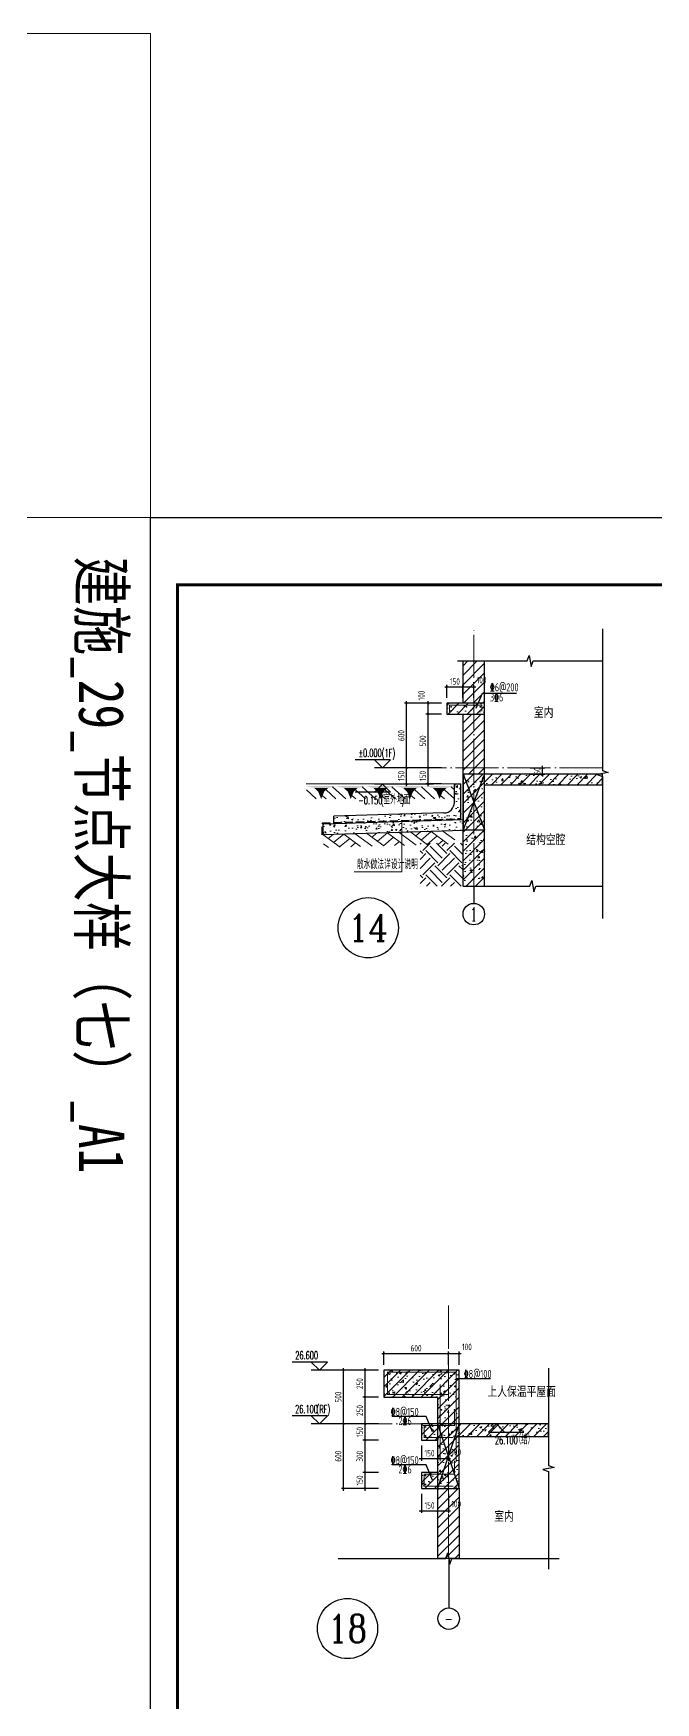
# Model space of a CAD drawing. Extents: x -668857 to 185752, y -270966 to 286822.
# Drawn here: x 148761 to 154548, y 133279 to 148793 of the extents above; entities that cross this region are included whole.
import ezdxf
from ezdxf.enums import TextEntityAlignment as Align

# ---------------------------------------------------------------- set-up
doc = ezdxf.new("R2010")
doc.units = 0
doc.header["$LTSCALE"] = 1000
doc.linetypes.add('DASH', pattern=[0.35, 0.25, -0.1])
doc.linetypes.add('DOTE', pattern=[2.42, 2, -0.2, 0.02, -0.2])
doc.layers.get('0').update_dxf_attribs({"linetype": 'CONTINUOUS'})
doc.layers.get('DEFPOINTS').update_dxf_attribs({"linetype": 'CONTINUOUS'})
for name, color, linetype in [('A-AXIS_TEXT', 7, 'CONTINUOUS'), ('AXIS', 3, 'CONTINUOUS'), ('COLUMN', 4, 'CONTINUOUS'), ('DIM', 2, 'CONTINUOUS'), ('DIM_ELEV', 3, 'CONTINUOUS'), ('DIM_SYMB', 3, 'CONTINUOUS'), ('PUB_TEXT', 2, 'CONTINUOUS'), ('REIN', 6, 'CONTINUOUS'), ('S-大样-砼线', 7, 'CONTINUOUS'), ('S-引出线', 40, 'CONTINUOUS'), ('TEXT', 2, 'CONTINUOUS'), ('WALL', 5, 'CONTINUOUS'), ('导图字', 7, 'CONTINUOUS')]:
    doc.layers.add(name, color=color, linetype=linetype)
for name, color, linetype, lineweight in [('AXIS_TEXT', 7, 'CONTINUOUS', 20), ('DOTE', 19, 'DOTE', 9), ('PUB_HATCH', 8, 'CONTINUOUS', 9), ('图框', 9, 'CONTINUOUS', 18), ('填充', 251, 'CONTINUOUS', 5), ('平面-排水沟', 86, 'CONTINUOUS', 15), ('立面-中轮廓线', 30, 'CONTINUOUS', 35), ('粉刷', 251, 'CONTINUOUS', 9)]:
    doc.layers.add(name, color=color, linetype=linetype, lineweight=lineweight)
doc.layers.add('yichutu', color=7, linetype='CONTINUOUS', true_color=0xffffff)
doc.styles.add('_TCH_AXIS', font='COMPLEX', dxfattribs={"bigfont": 'GBCBIG'})
doc.styles.add('_TCH_DIM', font='SIMPLEX.shx', dxfattribs={"width": 0.7, "bigfont": 'GBCBIG.shx'})
doc.styles.add('COMPLEX', font='COMPLEX')
doc.styles.add('DIM_FONT_T3', font='SIMPLEX', dxfattribs={"width": 0.705882, "bigfont": 'GBCBIG'})
doc.styles.add('TSSD_DIMENSION', font='Tssdeng.shx', dxfattribs={"width": 0.7, "bigfont": 'tssdchn.shx'})
doc.styles.add('TSSD_REIN', font='tssdeng.shx', dxfattribs={"width": 0.7, "height": 300, "bigfont": 'tssdchn.shx'})
doc.styles.add('w', font='tssdeng.shx', dxfattribs={"width": 0.8, "bigfont": 'tssdchn.shx'})
doc.styles.add('黑体', font='simhei.ttf')
doc.dimstyles.new('TSSD_20_20', dxfattribs={"dimtxt": 60, "dimasz": 20, "dimexe": 20, "dimexo": 50, "dimgap": 20, "dimtad": 1, "dimdec": 0, "dimzin": 0, "dimdsep": 46, "dimtxsty": 'TSSD_DIMENSION', "dimblk": 'ARCHTICK', "dimblk1": 'ARCHTICK', "dimblk2": 'ARCHTICK', "dimcen": 0, "dimdle": 20, "dimclrt": 7, "dimadec": 0, "dimazin": 0, "dimtfac": 1, "dimtdec": 0, "dimtix": 1, "dimtmove": 2, "dimatfit": 3, "dimfxl": 1, "dimtolj": 1, "dimtzin": 0, "dimarcsym": 0})
pattern_1 = [(50, (28072.99, 249033.25), (143.452037, -12.550427), [15, -165]), (355, (28072.99, 249033.25), (-27.750267, 150.438427), [12, -132]), (100.4514, (28084.94, 249032.2), (115.701876, 137.88791), [12.74804, -140.22842]), (46.1842, (28072.99, 249073.25), (213.44821, -33.1038), [22.5, -247.5]), (96.6356, (28090.77, 249070.5), (186.93254, 194.82357), [19.12206, -210.3426]), (351.1842, (28072.99, 249073.25), (186.93239, 194.82372), [18, -198]), (21, (28092.99, 249063.25), (119.38141, -80.52378), [15, -165]), (326, (28092.99, 249063.25), (48.663066, 145.03001), [12, -132]), (71.4514, (28102.93, 249056.54), (168.044526, 64.5061), [12.74804, -140.22842]), (37.5, (28072.986, 249033.25), (2.431971, 66.578771), [0, -130.4, 0, -134, 0, -132.5]), (7.5, (28072.986, 249033.25), (52.613907, 78.882342), [0, -76.4, 0, -127.4, 0, -50.5]), (327.5, (28028.386, 249033.25), (106.764487, -4.510974), [0, -50, 0, -156, 0, -207]), (317.5, (28008.39, 249033.25), (116.637234, 20.020996), [0, -65, 0, -103.6, 0, -147])]
pattern_2 = [(45, (-525879.05, 291772.47), (-44.1941915, 44.1941915), [])]
pattern_3 = [(45, (-525879.05, 291727.59), (-44.194174, 44.194174), []), (50, (-525879.05, 291727.59), (179.315046, -15.688034), [18.75, -206.25]), (355, (-525879.05, 291727.6), (-34.687833, 188.048033), [15, -165]), (100.4514, (-525864.1, 291726.28), (144.627345, 172.359886), [15.935047, -175.28553]), (46.1842, (-525879.05, 291777.6), (266.81026, -41.379754), [28.125, -309.375]), (96.6356, (-525856.82, 291774.14), (233.66568, 243.52947), [23.90257, -262.92825]), (351.1842, (-525879.05, 291777.6), (233.66549, 243.52965), [22.5, -247.5]), (21, (-525854.05, 291765.09), (149.226763, -100.654723), [18.75, -206.25]), (326, (-525854.05, 291765.1), (60.828833, 181.28751), [15, -165]), (71.4514, (-525841.61, 291756.7), (210.055657, 80.632624), [15.935047, -175.28553]), (37.5, (-525879.05, 291727.59), (3.039964, 83.2234635), [0, -163, 0, -167.5, 0, -165.625]), (7.5, (-525879.05, 291727.59), (65.767384, 98.602928), [0, -95.5, 0, -159.25, 0, -63.125]), (327.5, (-525934.8, 291727.59), (133.455609, -5.638718), [0, -62.5, 0, -195, 0, -258.75]), (317.5, (-525959.8, 291727.59), (145.796542, 25.026246), [0, -81.25, 0, -129.5, 0, -183.75])]

# ---------------------------------------------------------------- blocks, each defined once
blk = doc.blocks.new('GFDDDDRG')
at = {"layer": '图框'}
blk.add_lwpolyline([(923310, -107437), (923310, -159999), (893610, -159999), (893610, -107437)], close=True, dxfattribs=at)
blk.add_lwpolyline([(923310, -107437), (923310, -159999), (893610, -159999), (893610, -107437)], close=True, dxfattribs=at)
at = {"layer": '图框', "const_width": 50}
blk.add_lwpolyline([(894110, -159499), (922810, -159499), (922810, -108687), (894110, -108687)], close=True, dxfattribs=at)
blk = doc.blocks.new('yct-1051-594-26275-14850-25-1002.0')
at = {"layer": 'yichutu', "color": 7, "true_color": 0xffffff}
blk.add_lwpolyline([(0, 0), (0, 14850), (26275, 14850), (26275, 0)], close=True, dxfattribs=at)
blk = doc.blocks.new('$LINEPAT$素土夯实')
at = {"color": 0}
for p, q in [((0, -210), (210, 0)), ((120, -300), (420, 0)), ((420, 0), (608, -188)), ((495, -300), (795, 0)), ((615, 0), (705, -90)), ((210, -210), (300, -300)), ((315, -105), (502, -293)), ((705, -300), (795, -210))]:
    blk.add_line(p, q, dxfattribs=at)
blk = doc.blocks.new('$LinePat$自然土壤')
at = {"color": 0}
for p, q in [((0, -90), (71, -19)), ((0, -300), (211, -89)), ((210, -300), (286, -224)), ((420, -300), (630, -90))]:
    blk.add_line(p, q, dxfattribs=at)
for points in [[(0, 0), (630, 0), (168, -45), (462, -45)], [(168, -45), (462, -45), (252, -132), (378, -132)], [(252, -132), (378, -132), (315, -300)]]:
    blk.add_solid(points, dxfattribs=at)
blk = doc.blocks.new('sanshui')
at = {"layer": '粉刷'}
h = blk.add_hatch(dxfattribs=at)
h.set_pattern_fill('混凝土', color=256, scale=20)
h.set_pattern_definition(pattern_1)
edge = h.paths.add_edge_path()
edge.add_line((346318, 427330), (346258, 427330))
edge.add_line((346258, 427330), (346258, 427160))
edge.add_arc((346158, 427160), 100, 271.7184, 360, ccw=False)
edge.add_line((346161, 427060), (345138, 427030))
edge.add_line((345138, 427030), (345138, 426970))
edge.add_line((345138, 426970), (346318, 427005))
edge.add_line((346318, 427005), (346318, 427330))
h = blk.add_hatch(dxfattribs=at)
h.set_pattern_fill('混凝土', color=256, scale=20)
h.set_pattern_definition(pattern_1)
h.paths.add_polyline_path([(346338, 426896), (346338, 426996), (345038, 426957), (345038, 426857)])
at = {"layer": 'COLUMN'}
for p, q in [((346258, 427330), (346318, 427330)), ((346258, 427160), (346258, 427330)), ((346318, 426995), (346318, 427330)), ((346338, 426996), (345038, 426957)), ((345038, 426857), (345038, 426957)), ((346161, 427060), (345138, 427030)), ((345138, 426960), (345138, 427030)), ((346338, 426896), (345038, 426857))]:
    blk.add_line(p, q, dxfattribs=at)
blk.add_arc((346158, 427160), 100, 271.7184, 0, dxfattribs=at)
at = {"layer": '立面-中轮廓线', "linetype": 'DASH', "ltscale": 0.3}
blk.add_lwpolyline([(345028, 426857), (345028, 426966), (346318, 427005)], dxfattribs=at)
at = {"layer": '粉刷'}
blk.add_line((344881, 427330), (346258, 427330), dxfattribs=at)
at = {"layer": '粉刷', "yscale": 0.4, "zscale": 0.4}
for name, p, xscale, rotation in [('$LinePat$自然土壤', (345157, 427310), -0.4369306507241237, 359.9999999999903), ('$LinePat$自然土壤', (345432, 427310), -0.4369306507241237, 359.9999999999903), ('$LinePat$自然土壤', (345707, 427310), -0.4369306507241237, 359.9999999999903), ('$LinePat$自然土壤', (345983, 427310), -0.4369306507241237, 359.9999999999903), ('$LinePat$自然土壤', (346258, 427310), -0.4369306507241237, 359.9999999999903), ('$LINEPAT$素土夯实', (345444, 426869), -0.5117605352322558, 1.718358001643932), ('$LINEPAT$素土夯实', (345851, 426881), -0.5117605352322558, 1.718358001643932), ('$LINEPAT$素土夯实', (346258, 426893), -0.5117605352322558, 1.718358001643932)]:
    blk.add_blockref(name, p, dxfattribs=dict(at, xscale=xscale, rotation=rotation))
blk = doc.blocks.new('_ArchTick')
at = {"color": 0, "linetype": 'ByBlock', "const_width": 0.15}
blk.add_lwpolyline([(-0.5, -0.5), (0.5, 0.5)], dxfattribs=at)
blk = doc.blocks.new('*D2223')
at = {"layer": 'DEFPOINTS', "color": 0, "transparency": 16777216}
for p in [(153331, 141967), (153497, 141967), (153331, 141907)]:
    blk.add_point(p, dxfattribs=at)
at = {"layer": 'DIM', "color": 0, "lineweight": -2, "transparency": 16777216}
for p, q in [((153381, 141967), (153517, 141967)), ((153497, 141967), (153497, 141987)), ((153497, 141907), (153497, 141967)), ((153381, 141907), (153517, 141907)), ((153497, 141907), (153497, 141887))]:
    blk.add_line(p, q, dxfattribs=at)
at = {"layer": 'DIM', "color": 0, "lineweight": -2, "transparency": 16777216, "xscale": 20, "yscale": 20, "zscale": 20}
for p, rotation in [((153497, 141967), 270), ((153497, 141907), 90)]:
    blk.add_blockref('_ArchTick', p, dxfattribs=dict(at, rotation=rotation))
at = {"layer": 'DIM', "color": 7, "transparency": 16777216, "insert": (153447, 141937), "char_height": 60, "attachment_point": 5, "rotation": 90, "style": 'TSSD_DIMENSION'}
blk.add_mtext('\\A1;60', dxfattribs=at)
blk = doc.blocks.new('*D2224')
at = {"layer": 'DEFPOINTS', "color": 0, "transparency": 16777216}
for p in [(151646, 135869), (151946, 135869), (151946, 135269)]:
    blk.add_point(p, dxfattribs=at)
at = {"layer": 'DIM', "color": 0, "lineweight": -2, "transparency": 16777216}
for p, q in [((151896, 135869), (151626, 135869)), ((151646, 135249), (151646, 135889)), ((151896, 135269), (151626, 135269))]:
    blk.add_line(p, q, dxfattribs=at)
at = {"layer": 'DIM', "color": 0, "lineweight": -2, "transparency": 16777216, "xscale": 20, "yscale": 20, "zscale": 20}
for p, rotation in [((151646, 135869), 90), ((151646, 135269), 270)]:
    blk.add_blockref('_ArchTick', p, dxfattribs=dict(at, rotation=rotation))
at = {"layer": 'DIM', "color": 7, "transparency": 16777216, "insert": (151596, 135569), "char_height": 60, "attachment_point": 5, "rotation": 90, "style": 'TSSD_DIMENSION'}
blk.add_mtext('\\A1;600', dxfattribs=at)
blk = doc.blocks.new('*D2225')
at = {"layer": 'DEFPOINTS', "color": 0, "transparency": 16777216}
for p in [(151646, 136369), (151946, 136369), (151946, 135869)]:
    blk.add_point(p, dxfattribs=at)
at = {"layer": 'DIM', "color": 0, "lineweight": -2, "transparency": 16777216}
for p, q in [((151896, 136369), (151626, 136369)), ((151646, 135849), (151646, 136389)), ((151896, 135869), (151626, 135869))]:
    blk.add_line(p, q, dxfattribs=at)
at = {"layer": 'DIM', "color": 0, "lineweight": -2, "transparency": 16777216, "xscale": 20, "yscale": 20, "zscale": 20}
for p, rotation in [((151646, 136369), 90), ((151646, 135869), 270)]:
    blk.add_blockref('_ArchTick', p, dxfattribs=dict(at, rotation=rotation))
at = {"layer": 'DIM', "color": 7, "transparency": 16777216, "insert": (151596, 136119), "char_height": 60, "attachment_point": 5, "rotation": 90, "style": 'TSSD_DIMENSION'}
blk.add_mtext('\\A1;500', dxfattribs=at)
blk = doc.blocks.new('*D2226')
at = {"layer": 'DEFPOINTS', "color": 0, "transparency": 16777216}
for p in [(152370, 135719), (152520, 135719), (152520, 135547)]:
    blk.add_point(p, dxfattribs=at)
at = {"layer": 'DIM', "color": 0, "lineweight": -2, "transparency": 16777216}
for p, q in [((152370, 135669), (152370, 135527)), ((152520, 135669), (152520, 135527)), ((152350, 135547), (152540, 135547))]:
    blk.add_line(p, q, dxfattribs=at)
at = {"layer": 'DIM', "color": 0, "lineweight": -2, "transparency": 16777216, "xscale": 20, "yscale": 20, "zscale": 20, "rotation": 180}
blk.add_blockref('_ArchTick', (152370, 135547), dxfattribs=at)
at = {"layer": 'DIM', "color": 0, "lineweight": -2, "transparency": 16777216, "xscale": 20, "yscale": 20, "zscale": 20}
blk.add_blockref('_ArchTick', (152520, 135547), dxfattribs=at)
at = {"layer": 'DIM', "color": 7, "transparency": 16777216, "insert": (152445, 135597), "char_height": 60, "attachment_point": 5, "style": 'TSSD_DIMENSION'}
blk.add_mtext('\\A1;150', dxfattribs=at)
blk = doc.blocks.new('*D2227')
at = {"layer": 'DEFPOINTS', "color": 0, "transparency": 16777216}
for p in [(152520, 135719), (152620, 135719), (152620, 135547)]:
    blk.add_point(p, dxfattribs=at)
at = {"layer": 'DIM', "color": 0, "lineweight": -2, "transparency": 16777216}
for p, q in [((152520, 135669), (152520, 135527)), ((152620, 135669), (152620, 135527)), ((152500, 135547), (152640, 135547))]:
    blk.add_line(p, q, dxfattribs=at)
at = {"layer": 'DIM', "color": 0, "lineweight": -2, "transparency": 16777216, "xscale": 20, "yscale": 20, "zscale": 20, "rotation": 180}
blk.add_blockref('_ArchTick', (152520, 135547), dxfattribs=at)
at = {"layer": 'DIM', "color": 0, "lineweight": -2, "transparency": 16777216, "xscale": 20, "yscale": 20, "zscale": 20}
blk.add_blockref('_ArchTick', (152620, 135547), dxfattribs=at)
at = {"layer": 'DIM', "color": 7, "transparency": 16777216, "insert": (152693, 135609), "char_height": 60, "attachment_point": 5, "style": 'TSSD_DIMENSION'}
blk.add_mtext('\\A1;100', dxfattribs=at)
blk = doc.blocks.new('*D2228')
at = {"layer": 'DEFPOINTS', "color": 0, "transparency": 16777216}
for p in [(152620, 136523), (152020, 136369), (152620, 136369)]:
    blk.add_point(p, dxfattribs=at)
at = {"layer": 'DIM', "color": 0, "lineweight": -2, "transparency": 16777216}
for p, q in [((152000, 136523), (152640, 136523)), ((152020, 136419), (152020, 136543)), ((152620, 136419), (152620, 136543))]:
    blk.add_line(p, q, dxfattribs=at)
at = {"layer": 'DIM', "color": 0, "lineweight": -2, "transparency": 16777216, "xscale": 20, "yscale": 20, "zscale": 20, "rotation": 180}
blk.add_blockref('_ArchTick', (152020, 136523), dxfattribs=at)
at = {"layer": 'DIM', "color": 0, "lineweight": -2, "transparency": 16777216, "xscale": 20, "yscale": 20, "zscale": 20}
blk.add_blockref('_ArchTick', (152620, 136523), dxfattribs=at)
at = {"layer": 'DIM', "color": 7, "transparency": 16777216, "insert": (152320, 136573), "char_height": 60, "attachment_point": 5, "style": 'TSSD_DIMENSION'}
blk.add_mtext('\\A1;600', dxfattribs=at)
blk = doc.blocks.new('*D2229')
at = {"layer": 'DEFPOINTS', "color": 0, "transparency": 16777216}
for p in [(152720, 136523), (152620, 136369), (152720, 136369)]:
    blk.add_point(p, dxfattribs=at)
at = {"layer": 'DIM', "color": 0, "lineweight": -2, "transparency": 16777216}
for p, q in [((152600, 136523), (152740, 136523)), ((152620, 136419), (152620, 136543)), ((152720, 136419), (152720, 136543))]:
    blk.add_line(p, q, dxfattribs=at)
at = {"layer": 'DIM', "color": 0, "lineweight": -2, "transparency": 16777216, "xscale": 20, "yscale": 20, "zscale": 20, "rotation": 180}
blk.add_blockref('_ArchTick', (152620, 136523), dxfattribs=at)
at = {"layer": 'DIM', "color": 0, "lineweight": -2, "transparency": 16777216, "xscale": 20, "yscale": 20, "zscale": 20}
blk.add_blockref('_ArchTick', (152720, 136523), dxfattribs=at)
at = {"layer": 'DIM', "color": 7, "transparency": 16777216, "insert": (152793, 136585), "char_height": 60, "attachment_point": 5, "style": 'TSSD_DIMENSION'}
blk.add_mtext('\\A1;100', dxfattribs=at)
blk = doc.blocks.new('*D2230')
at = {"layer": 'DEFPOINTS', "color": 0, "transparency": 16777216}
for p in [(152370, 135269), (152520, 135269), (152520, 135062)]:
    blk.add_point(p, dxfattribs=at)
at = {"layer": 'DIM', "color": 0, "lineweight": -2, "transparency": 16777216}
for p, q in [((152370, 135219), (152370, 135042)), ((152520, 135219), (152520, 135042)), ((152350, 135062), (152540, 135062))]:
    blk.add_line(p, q, dxfattribs=at)
at = {"layer": 'DIM', "color": 0, "lineweight": -2, "transparency": 16777216, "xscale": 20, "yscale": 20, "zscale": 20, "rotation": 180}
blk.add_blockref('_ArchTick', (152370, 135062), dxfattribs=at)
at = {"layer": 'DIM', "color": 0, "lineweight": -2, "transparency": 16777216, "xscale": 20, "yscale": 20, "zscale": 20}
blk.add_blockref('_ArchTick', (152520, 135062), dxfattribs=at)
at = {"layer": 'DIM', "color": 7, "transparency": 16777216, "insert": (152445, 135112), "char_height": 60, "attachment_point": 5, "style": 'TSSD_DIMENSION'}
blk.add_mtext('\\A1;150', dxfattribs=at)
blk = doc.blocks.new('*D2231')
at = {"layer": 'DEFPOINTS', "color": 0, "transparency": 16777216}
for p in [(152520, 135269), (152620, 135269), (152620, 135062)]:
    blk.add_point(p, dxfattribs=at)
at = {"layer": 'DIM', "color": 0, "lineweight": -2, "transparency": 16777216}
for p, q in [((152520, 135219), (152520, 135042)), ((152620, 135219), (152620, 135042)), ((152500, 135062), (152640, 135062))]:
    blk.add_line(p, q, dxfattribs=at)
at = {"layer": 'DIM', "color": 0, "lineweight": -2, "transparency": 16777216, "xscale": 20, "yscale": 20, "zscale": 20, "rotation": 180}
blk.add_blockref('_ArchTick', (152520, 135062), dxfattribs=at)
at = {"layer": 'DIM', "color": 0, "lineweight": -2, "transparency": 16777216, "xscale": 20, "yscale": 20, "zscale": 20}
blk.add_blockref('_ArchTick', (152620, 135062), dxfattribs=at)
at = {"layer": 'DIM', "color": 7, "transparency": 16777216, "insert": (152693, 135125), "char_height": 60, "attachment_point": 5, "style": 'TSSD_DIMENSION'}
blk.add_mtext('\\A1;100', dxfattribs=at)
blk = doc.blocks.new('*D2232')
at = {"layer": 'DEFPOINTS', "color": 0, "transparency": 16777216}
for p in [(151846, 136369), (152020, 136369), (152020, 136119)]:
    blk.add_point(p, dxfattribs=at)
at = {"layer": 'DIM', "color": 0, "lineweight": -2, "transparency": 16777216}
for p, q in [((151970, 136369), (151826, 136369)), ((151846, 136099), (151846, 136389)), ((151970, 136119), (151826, 136119))]:
    blk.add_line(p, q, dxfattribs=at)
at = {"layer": 'DIM', "color": 0, "lineweight": -2, "transparency": 16777216, "xscale": 20, "yscale": 20, "zscale": 20}
for p, rotation in [((151846, 136369), 90), ((151846, 136119), 270)]:
    blk.add_blockref('_ArchTick', p, dxfattribs=dict(at, rotation=rotation))
at = {"layer": 'DIM', "color": 7, "transparency": 16777216, "insert": (151796, 136244), "char_height": 60, "attachment_point": 5, "rotation": 90, "style": 'TSSD_DIMENSION'}
blk.add_mtext('\\A1;250', dxfattribs=at)
blk = doc.blocks.new('*D2233')
at = {"layer": 'DEFPOINTS', "color": 0, "transparency": 16777216}
for p in [(151846, 136119), (152020, 136119), (152020, 135869)]:
    blk.add_point(p, dxfattribs=at)
at = {"layer": 'DIM', "color": 0, "lineweight": -2, "transparency": 16777216}
for p, q in [((151970, 136119), (151826, 136119)), ((151846, 135849), (151846, 136139)), ((151970, 135869), (151826, 135869))]:
    blk.add_line(p, q, dxfattribs=at)
at = {"layer": 'DIM', "color": 0, "lineweight": -2, "transparency": 16777216, "xscale": 20, "yscale": 20, "zscale": 20}
for p, rotation in [((151846, 136119), 90), ((151846, 135869), 270)]:
    blk.add_blockref('_ArchTick', p, dxfattribs=dict(at, rotation=rotation))
at = {"layer": 'DIM', "color": 7, "transparency": 16777216, "insert": (151796, 135994), "char_height": 60, "attachment_point": 5, "rotation": 90, "style": 'TSSD_DIMENSION'}
blk.add_mtext('\\A1;250', dxfattribs=at)
blk = doc.blocks.new('*D2234')
at = {"layer": 'DEFPOINTS', "color": 0, "transparency": 16777216}
for p in [(151846, 135869), (152020, 135869), (152020, 135719)]:
    blk.add_point(p, dxfattribs=at)
at = {"layer": 'DIM', "color": 0, "lineweight": -2, "transparency": 16777216}
for p, q in [((151970, 135869), (151826, 135869)), ((151846, 135699), (151846, 135889)), ((151970, 135719), (151826, 135719))]:
    blk.add_line(p, q, dxfattribs=at)
at = {"layer": 'DIM', "color": 0, "lineweight": -2, "transparency": 16777216, "xscale": 20, "yscale": 20, "zscale": 20}
for p, rotation in [((151846, 135869), 90), ((151846, 135719), 270)]:
    blk.add_blockref('_ArchTick', p, dxfattribs=dict(at, rotation=rotation))
at = {"layer": 'DIM', "color": 7, "transparency": 16777216, "insert": (151796, 135794), "char_height": 60, "attachment_point": 5, "rotation": 90, "style": 'TSSD_DIMENSION'}
blk.add_mtext('\\A1;150', dxfattribs=at)
blk = doc.blocks.new('*D2235')
at = {"layer": 'DEFPOINTS', "color": 0, "transparency": 16777216}
for p in [(151846, 135719), (152020, 135719), (152020, 135419)]:
    blk.add_point(p, dxfattribs=at)
at = {"layer": 'DIM', "color": 0, "lineweight": -2, "transparency": 16777216}
for p, q in [((151970, 135719), (151826, 135719)), ((151846, 135399), (151846, 135739)), ((151970, 135419), (151826, 135419))]:
    blk.add_line(p, q, dxfattribs=at)
at = {"layer": 'DIM', "color": 0, "lineweight": -2, "transparency": 16777216, "xscale": 20, "yscale": 20, "zscale": 20}
for p, rotation in [((151846, 135719), 90), ((151846, 135419), 270)]:
    blk.add_blockref('_ArchTick', p, dxfattribs=dict(at, rotation=rotation))
at = {"layer": 'DIM', "color": 7, "transparency": 16777216, "insert": (151796, 135569), "char_height": 60, "attachment_point": 5, "rotation": 90, "style": 'TSSD_DIMENSION'}
blk.add_mtext('\\A1;300', dxfattribs=at)
blk = doc.blocks.new('*D2236')
at = {"layer": 'DEFPOINTS', "color": 0, "transparency": 16777216}
for p in [(151846, 135419), (152020, 135419), (152020, 135269)]:
    blk.add_point(p, dxfattribs=at)
at = {"layer": 'DIM', "color": 0, "lineweight": -2, "transparency": 16777216}
for p, q in [((151846, 135249), (151846, 135439)), ((151970, 135419), (151826, 135419)), ((151970, 135269), (151826, 135269))]:
    blk.add_line(p, q, dxfattribs=at)
at = {"layer": 'DIM', "color": 0, "lineweight": -2, "transparency": 16777216, "xscale": 20, "yscale": 20, "zscale": 20}
for p, rotation in [((151846, 135419), 90), ((151846, 135269), 270)]:
    blk.add_blockref('_ArchTick', p, dxfattribs=dict(at, rotation=rotation))
at = {"layer": 'DIM', "color": 7, "transparency": 16777216, "insert": (151796, 135344), "char_height": 60, "attachment_point": 5, "rotation": 90, "style": 'TSSD_DIMENSION'}
blk.add_mtext('\\A1;150', dxfattribs=at)
blk = doc.blocks.new('*D2335')
at = {"layer": 'DEFPOINTS', "color": 0, "transparency": 16777216}
for p in [(152606, 142567), (152756, 142719), (152756, 142567)]:
    blk.add_point(p, dxfattribs=at)
at = {"layer": 'DIM', "color": 0, "lineweight": -2, "transparency": 16777216}
for p, q in [((152606, 142617), (152606, 142739)), ((152756, 142617), (152756, 142739)), ((152586, 142719), (152776, 142719))]:
    blk.add_line(p, q, dxfattribs=at)
at = {"layer": 'DIM', "color": 0, "lineweight": -2, "transparency": 16777216, "xscale": 20, "yscale": 20, "zscale": 20, "rotation": 180}
blk.add_blockref('_ArchTick', (152606, 142719), dxfattribs=at)
at = {"layer": 'DIM', "color": 0, "lineweight": -2, "transparency": 16777216, "xscale": 20, "yscale": 20, "zscale": 20}
blk.add_blockref('_ArchTick', (152756, 142719), dxfattribs=at)
at = {"layer": 'DIM', "color": 7, "transparency": 16777216, "insert": (152681, 142769), "char_height": 60, "attachment_point": 5, "style": 'TSSD_DIMENSION'}
blk.add_mtext('\\A1;150', dxfattribs=at)
blk = doc.blocks.new('*D2336')
at = {"layer": 'DEFPOINTS', "color": 0, "transparency": 16777216}
for p in [(152756, 142567), (152856, 142719), (152856, 142567)]:
    blk.add_point(p, dxfattribs=at)
at = {"layer": 'DIM', "color": 0, "lineweight": -2, "transparency": 16777216}
for p, q in [((152756, 142617), (152756, 142739)), ((152856, 142617), (152856, 142739)), ((152736, 142719), (152876, 142719))]:
    blk.add_line(p, q, dxfattribs=at)
at = {"layer": 'DIM', "color": 0, "lineweight": -2, "transparency": 16777216, "xscale": 20, "yscale": 20, "zscale": 20, "rotation": 180}
blk.add_blockref('_ArchTick', (152756, 142719), dxfattribs=at)
at = {"layer": 'DIM', "color": 0, "lineweight": -2, "transparency": 16777216, "xscale": 20, "yscale": 20, "zscale": 20}
blk.add_blockref('_ArchTick', (152856, 142719), dxfattribs=at)
at = {"layer": 'DIM', "color": 7, "transparency": 16777216, "insert": (152929, 142782), "char_height": 60, "attachment_point": 5, "style": 'TSSD_DIMENSION'}
blk.add_mtext('\\A1;100', dxfattribs=at)
blk = doc.blocks.new('*D2337')
at = {"layer": 'DEFPOINTS', "color": 0, "transparency": 16777216}
for p in [(152432, 142567), (152606, 142567), (152606, 142467)]:
    blk.add_point(p, dxfattribs=at)
at = {"layer": 'DIM', "color": 0, "lineweight": -2, "transparency": 16777216}
for p, q in [((152556, 142567), (152412, 142567)), ((152432, 142447), (152432, 142587)), ((152556, 142467), (152412, 142467))]:
    blk.add_line(p, q, dxfattribs=at)
at = {"layer": 'DIM', "color": 0, "lineweight": -2, "transparency": 16777216, "xscale": 20, "yscale": 20, "zscale": 20}
for p, rotation in [((152432, 142567), 90), ((152432, 142467), 270)]:
    blk.add_blockref('_ArchTick', p, dxfattribs=dict(at, rotation=rotation))
at = {"layer": 'DIM', "color": 7, "transparency": 16777216, "insert": (152370, 142639), "char_height": 60, "attachment_point": 5, "rotation": 90, "style": 'TSSD_DIMENSION'}
blk.add_mtext('\\A1;100', dxfattribs=at)
blk = doc.blocks.new('*D2338')
at = {"layer": 'DEFPOINTS', "color": 0, "transparency": 16777216}
for p in [(152432, 142467), (152606, 142467), (152606, 141967)]:
    blk.add_point(p, dxfattribs=at)
at = {"layer": 'DIM', "color": 0, "lineweight": -2, "transparency": 16777216}
for p, q in [((152556, 142467), (152412, 142467)), ((152432, 141947), (152432, 142487)), ((152556, 141967), (152412, 141967))]:
    blk.add_line(p, q, dxfattribs=at)
at = {"layer": 'DIM', "color": 0, "lineweight": -2, "transparency": 16777216, "xscale": 20, "yscale": 20, "zscale": 20}
for p, rotation in [((152432, 142467), 90), ((152432, 141967), 270)]:
    blk.add_blockref('_ArchTick', p, dxfattribs=dict(at, rotation=rotation))
at = {"layer": 'DIM', "color": 7, "transparency": 16777216, "insert": (152382, 142217), "char_height": 60, "attachment_point": 5, "rotation": 90, "style": 'TSSD_DIMENSION'}
blk.add_mtext('\\A1;500', dxfattribs=at)
blk = doc.blocks.new('*D2339')
at = {"layer": 'DEFPOINTS', "color": 0, "transparency": 16777216}
for p in [(152432, 141967), (152606, 141967), (152606, 141817)]:
    blk.add_point(p, dxfattribs=at)
at = {"layer": 'DIM', "color": 0, "lineweight": -2, "transparency": 16777216}
for p, q in [((152556, 141967), (152412, 141967)), ((152432, 141797), (152432, 141987)), ((152556, 141817), (152412, 141817))]:
    blk.add_line(p, q, dxfattribs=at)
at = {"layer": 'DIM', "color": 0, "lineweight": -2, "transparency": 16777216, "xscale": 20, "yscale": 20, "zscale": 20}
for p, rotation in [((152432, 141967), 90), ((152432, 141817), 270)]:
    blk.add_blockref('_ArchTick', p, dxfattribs=dict(at, rotation=rotation))
at = {"layer": 'DIM', "color": 7, "transparency": 16777216, "insert": (152382, 141892), "char_height": 60, "attachment_point": 5, "rotation": 90, "style": 'TSSD_DIMENSION'}
blk.add_mtext('\\A1;150', dxfattribs=at)
blk = doc.blocks.new('*D2357')
at = {"layer": 'DEFPOINTS', "color": 0, "transparency": 16777216}
for p in [(152232, 141967), (152532, 141967), (152532, 141816)]:
    blk.add_point(p, dxfattribs=at)
at = {"layer": 'DIM', "color": 0, "lineweight": -2, "transparency": 16777216}
for p, q in [((152482, 141967), (152212, 141967)), ((152232, 141796), (152232, 141987)), ((152482, 141816), (152212, 141816))]:
    blk.add_line(p, q, dxfattribs=at)
at = {"layer": 'DIM', "color": 0, "lineweight": -2, "transparency": 16777216, "xscale": 20, "yscale": 20, "zscale": 20}
for p, rotation in [((152232, 141967), 90), ((152232, 141816), 270)]:
    blk.add_blockref('_ArchTick', p, dxfattribs=dict(at, rotation=rotation))
at = {"layer": 'DIM', "color": 7, "transparency": 16777216, "insert": (152182, 141892), "char_height": 60, "attachment_point": 5, "rotation": 90, "style": 'TSSD_DIMENSION'}
blk.add_mtext('\\A1;150', dxfattribs=at)
blk = doc.blocks.new('*D2358')
at = {"layer": 'DEFPOINTS', "color": 0, "transparency": 16777216}
for p in [(152232, 142567), (152532, 142567), (152532, 141967)]:
    blk.add_point(p, dxfattribs=at)
at = {"layer": 'DIM', "color": 0, "lineweight": -2, "transparency": 16777216}
for p, q in [((152482, 142567), (152212, 142567)), ((152232, 141947), (152232, 142587)), ((152482, 141967), (152212, 141967))]:
    blk.add_line(p, q, dxfattribs=at)
at = {"layer": 'DIM', "color": 0, "lineweight": -2, "transparency": 16777216, "xscale": 20, "yscale": 20, "zscale": 20}
for p, rotation in [((152232, 142567), 90), ((152232, 141967), 270)]:
    blk.add_blockref('_ArchTick', p, dxfattribs=dict(at, rotation=rotation))
at = {"layer": 'DIM', "color": 7, "transparency": 16777216, "insert": (152182, 142267), "char_height": 60, "attachment_point": 5, "rotation": 90, "style": 'TSSD_DIMENSION'}
blk.add_mtext('\\A1;600', dxfattribs=at)
blk = doc.blocks.new('_AXISO')
blk.add_circle((0, 0), 0.5)
at = {"layer": 'A-AXIS_TEXT', "style": 'COMPLEX', "width": 1.041667}
blk.add_attdef('A', text='', height=0.56, dxfattribs=at).set_placement((-0.25, -0.28), (0.25, -0.28), align=Align.FIT)
blk = doc.blocks.new('20210809.04121594')
at = {"layer": 'REIN', "const_width": 9}
blk.add_lwpolyline([(87155, 67699), (87155, 67763), (87458, 67763), (87458, 67705)], dxfattribs=at)
at = {"layer": 'REIN', "const_width": 8}
for points in [[(87168, 67748, 1), (87176, 67748, 1)], [(87310, 67748, 1), (87318, 67748, 1)], [(87439, 67748, 1), (87447, 67748, 1)]]:
    blk.add_lwpolyline(points, format="xyb", close=True, dxfattribs=at)
at = {"layer": 'S-大样-砼线'}
for p, q in [((87282, 67121), (87482, 66606)), ((87482, 67121), (87282, 66606))]:
    blk.add_line(p, q, dxfattribs=at)
blk.add_lwpolyline([(87482, 67121), (87282, 67121), (87282, 66606), (87482, 66606)], close=True, dxfattribs=at)
at = {"layer": 'S-引出线'}
blk.add_lwpolyline([(87404, 67734), (87462, 67875), (87780, 67875)], dxfattribs=at)
at = {"layer": 'TEXT', "style": 'w', "width": 0.7}
for s, p in [('%%1326@200', (87532, 67892)), ('3%%1326', (87532, 67798))]:
    blk.add_text(s, height=75, rotation=0, dxfattribs=at).set_placement(p)
blk = doc.blocks.new('20210809.04161054')
at = {"layer": 'REIN', "const_width": 9}
for points in [[(87718, 67455), (87155, 67455), (87155, 67663), (87796, 67663), (87796, 66828)], [(87645, 66834), (87645, 67549)], [(87780, 67289), (87780, 67166), (87496, 67166), (87496, 67054), (87768, 67054)], [(87780, 66839), (87780, 66716), (87496, 66716), (87496, 66604), (87768, 66604)]]:
    blk.add_lwpolyline(points, dxfattribs=at)
at = {"layer": 'REIN', "const_width": 8}
for points in [[(87169, 67644, 1), (87177, 67644, 1)], [(87327, 67649, 1), (87335, 67649, 1)], [(87504, 67649, 1), (87512, 67649, 1)], [(87654, 67646, 1), (87662, 67646, 1)], [(87775, 67646, 1), (87783, 67646, 1)], [(87775, 67478, 1), (87783, 67478, 1)], [(87169, 67466, 1), (87177, 67466, 1)], [(87327, 67471, 1), (87335, 67471, 1)], [(87501, 67471, 1), (87509, 67471, 1)], [(87652, 67466, 1), (87660, 67466, 1)], [(87654, 67313, 1), (87662, 67313, 1)], [(87775, 67313, 1), (87783, 67313, 1)], [(87506, 67153, 1), (87514, 67153, 1)], [(87506, 67070, 1), (87514, 67070, 1)], [(87506, 66703, 1), (87514, 66703, 1)], [(87506, 66620, 1), (87514, 66620, 1)]]:
    blk.add_lwpolyline(points, format="xyb", close=True, dxfattribs=at)
at = {"layer": 'S-大样-砼线'}
for p, q in [((87622, 67181), (87822, 66581)), ((87822, 67181), (87622, 66581))]:
    blk.add_line(p, q, dxfattribs=at)
blk.add_lwpolyline([(87822, 67181), (87622, 67181), (87622, 66581), (87822, 66581)], close=True, dxfattribs=at)
at = {"layer": 'S-引出线'}
for points in [[(88114, 67602), (87796, 67602)], [(87575, 67109), (87517, 67250), (87199, 67250)], [(87575, 66659), (87517, 66800), (87199, 66800)]]:
    blk.add_lwpolyline(points, dxfattribs=at)
at = {"layer": 'TEXT', "color": 1, "style": 'TSSD_REIN', "width": 0.7}
blk.add_text('%%1328@100', height=75, rotation=0, dxfattribs=at).set_placement((87866, 67609))
at = {"layer": 'TEXT', "style": 'TSSD_REIN', "width": 0.7}
for s, p in [('%%1328@150', (87186, 67256)), ('2%%1326', (87258, 67172)), ('%%1328@150', (87186, 66806)), ('2%%1326', (87258, 66722))]:
    blk.add_text(s, height=75, rotation=0, dxfattribs=at).set_placement(p)

msp = doc.modelspace()

# ---------------------------------------------------------------- hatches: boundary and pattern name
at = {"layer": 'PUB_HATCH'}
h = msp.add_hatch(dxfattribs=at)
h.set_pattern_fill('普通砖', color=256, scale=25, style=0)
h.set_pattern_definition(pattern_2)
h.paths.add_polyline_path([(152956.45, 142566.97), (152956.45, 142959.76), (152756.45, 142959.76), (152756.45, 142566.97)])
h = msp.add_hatch(dxfattribs=at)
h.set_pattern_fill('钢筋混凝土', color=256, scale=25, style=0)
h.set_pattern_definition(pattern_3)
h.paths.add_polyline_path([(152956.45, 142466.97), (152956.45, 142566.97), (152606.45, 142566.97), (152606.45, 142466.97)])
h = msp.add_hatch(dxfattribs=at)
h.set_pattern_fill('普通砖', color=256, scale=25, style=0)
h.set_pattern_definition(pattern_2)
h.paths.add_polyline_path([(152756.45, 141906.97), (152956.45, 141906.97), (152956.45, 142466.97), (152756.45, 142466.97)])
h = msp.add_hatch(dxfattribs=at)
h.set_pattern_fill('钢筋混凝土', color=256, scale=25, style=0)
h.set_pattern_definition(pattern_3)
h.paths.add_polyline_path([(152956.42, 140866.96), (152956.45, 141806.97), (152756.45, 141906.97), (152756.42, 140866.97)])
h = msp.add_hatch(dxfattribs=at)
h.set_pattern_fill('钢筋混凝土', color=256, scale=25, style=0)
h.set_pattern_definition(pattern_3)
h.paths.add_polyline_path([(154054.98, 141906.97), (152756.45, 141906.97), (152956.45, 141806.97), (154054.98, 141806.97)])
h = msp.add_hatch(dxfattribs=at)
h.set_pattern_fill('钢筋混凝土', color=256, scale=25, style=0)
h.set_pattern_definition(pattern_3)
h.paths.add_polyline_path([(152720.19, 135268.77), (152720.19, 136368.77), (152020.19, 136368.77), (152020.19, 136118.77), (152520.19, 136118.77), (152520.19, 135868.77), (152370.19, 135868.77), (152370.19, 135718.77), (152520.19, 135718.77), (152520.19, 135418.77), (152370.19, 135418.77), (152370.19, 135268.77)])
h = msp.add_hatch(dxfattribs=at)
h.set_pattern_fill('钢筋混凝土', color=256, scale=25, style=0)
h.set_pattern_definition(pattern_3)
h.paths.add_polyline_path([(152720.19, 135868.77), (152720.19, 135748.77), (153550.41, 135748.77), (153550.41, 135868.77)])
h = msp.add_hatch(dxfattribs=at)
h.set_pattern_fill('普通砖', color=256, scale=25, style=0)
h.set_pattern_definition(pattern_2)
h.paths.add_polyline_path([(152720.19, 135268.77), (152620.15, 135268.77), (152520.23, 135268.77), (152520.24, 134619.15), (152720.24, 134619.15), (152720.23, 135268.77)])
at = {"layer": '填充'}
h = msp.add_hatch(dxfattribs=at)
h.set_pattern_fill('EARTH', color=250, scale=50, angle=45, style=0)
h.set_pattern_definition([(45, (-962741.82, -314326.4), (0, 224.506403), [158.75, -158.75]), (45, (-962783.92, -314284.31), (0, 224.506403), [158.75, -158.75]), (45, (-962826.01, -314242.21), (0, 224.506403), [158.75, -158.75]), (135, (-962826.01, -314214.15), (-224.506403, 0), [158.75, -158.75]), (135, (-962783.92, -314172.06), (-224.506403, 0), [158.75, -158.75]), (135, (-962741.82, -314129.96), (-224.506403, 0), [158.75, -158.75])])
h.paths.add_polyline_path([(152756.45, 141266.97), (152356.45, 141266.97), (152356.45, 140866.97), (152756.45, 140866.97)])

# ---------------------------------------------------------------- linework, layer by layer
at = {"layer": 'AXIS'}
for p, q in [((152856.34, 140866.97), (152856.34, 140707.57)), ((152623.78, 134619.15), (152623.78, 134159.76))]:
    msp.add_line(p, q, dxfattribs=at)
at = {"layer": 'AXIS', "color": 6}
for centre in [(151875.09, 140480.39), (151682.54, 133967.93)]:
    msp.add_circle(centre, 280, dxfattribs=at)
at = {"layer": 'DIM_ELEV'}
for p, q in [((152081.84, 142041.97), (151753.84, 142041.97)), ((152006.84, 141966.97), (151931.84, 142041.97)), ((152431.84, 141966.97), (151931.84, 141966.97)), ((152006.84, 141966.97), (152081.84, 142041.97)), ((152006.84, 141816.5), (151931.84, 141741.5)), ((152431.84, 141816.5), (151931.84, 141816.5)), ((152006.84, 141816.5), (152081.84, 141741.5)), ((152081.84, 141741.5), (151753.84, 141741.5)), ((151495.58, 136443.77), (151167.58, 136443.77)), ((151420.58, 136368.77), (151345.58, 136443.77)), ((151845.58, 136368.77), (151345.58, 136368.77)), ((151420.58, 136368.77), (151495.58, 136443.77)), ((151495.58, 135943.77), (151167.58, 135943.77)), ((151420.58, 135868.77), (151345.58, 135943.77)), ((151420.58, 135868.77), (151495.58, 135943.77)), ((151845.58, 135868.77), (151345.58, 135868.77))]:
    msp.add_line(p, q, dxfattribs=at)
at = {"layer": 'DIM_ELEV', "color": 3}
for p, q in [((153067.68, 135868.77), (152992.68, 135793.77)), ((152992.68, 135793.77), (153320.68, 135793.77)), ((153067.68, 135868.77), (153142.68, 135793.77))]:
    msp.add_line(p, q, dxfattribs=at)
at = {"layer": 'DIM_SYMB'}
for points in [[(154054.98, 143259.76), (154054.98, 141941.49), (154107.48, 141922.38), (154002.48, 141903.86), (154054.98, 141885.24), (154054.98, 140566.97)], [(152706.45, 142959.76), (153352.59, 142959.76), (153371.7, 143012.26), (153390.21, 142907.26), (153408.84, 142959.76), (154054.98, 142959.76)], [(152756.45, 140866.97), (153377.59, 140866.97), (153396.7, 140919.47), (153415.21, 140814.47), (153433.84, 140866.97), (154054.98, 140866.97)], [(153550.41, 136388.79), (153550.41, 135482.1), (153602.91, 135462.99), (153497.91, 135444.47), (153550.41, 135425.85), (153550.41, 134519.15)], [(151596.63, 134619.15), (152595.39, 134619.15), (152614.5, 134671.65), (152633.02, 134566.65), (152651.64, 134619.15), (153650.41, 134619.15)]]:
    msp.add_lwpolyline(points, dxfattribs=at)
at = {"layer": 'DOTE', "color": 1, "linetype": 'DOTE', "ltscale": 0.2}
for p, q in [((152856.34, 140866.97), (152856.45, 143259.76)), ((154054.98, 141966.97), (152531.84, 141966.97)), ((152620.19, 136968.77), (152620.19, 134619.15)), ((153550.41, 135868.77), (151645.58, 135868.77))]:
    msp.add_line(p, q, dxfattribs=at)
at = {"layer": 'WALL'}
for p, q in [((152756.45, 142566.97), (152756.45, 142959.76)), ((152756.45, 142959.76), (152956.45, 142959.76)), ((152956.45, 142566.97), (152956.45, 142959.76)), ((152956.45, 142566.97), (152606.45, 142566.97)), ((152606.45, 142566.97), (152606.45, 142466.97)), ((152956.45, 142466.97), (152956.45, 142566.97)), ((152606.45, 142466.97), (152956.45, 142466.97)), ((152756.45, 141906.97), (152756.45, 142466.97)), ((152956.45, 141906.97), (152956.45, 142466.97)), ((152756.42, 140866.97), (152756.45, 141906.97)), ((154054.98, 141906.97), (152756.45, 141906.97)), ((152956.42, 140866.96), (152956.45, 141806.97)), ((154054.98, 141806.97), (152956.45, 141806.97)), ((154054.98, 141806.97), (154054.98, 141906.97)), ((152756.42, 140866.97), (152956.42, 140866.96)), ((152720.19, 136368.77), (152020.19, 136368.77)), ((152020.19, 136368.77), (152020.19, 136118.77)), ((152720.19, 135868.77), (152720.19, 136368.77)), ((152020.19, 136118.77), (152520.19, 136118.77)), ((152520.19, 136118.77), (152520.19, 135868.77)), ((152520.19, 135868.77), (152370.19, 135868.77)), ((152370.19, 135868.77), (152370.19, 135718.77)), ((153550.41, 135868.77), (152720.19, 135868.77)), ((152720.19, 135268.77), (152720.19, 135748.77)), ((153550.41, 135748.77), (152720.19, 135748.77)), ((153550.41, 135748.77), (153550.41, 135868.77)), ((152370.19, 135718.77), (152520.19, 135718.77)), ((152520.19, 135718.77), (152520.19, 135418.77)), ((152520.19, 135418.77), (152370.19, 135418.77)), ((152370.19, 135418.77), (152370.19, 135268.77)), ((152370.19, 135268.77), (152720.19, 135268.77)), ((152520.23, 135268.77), (152520.24, 134619.15)), ((152720.23, 135268.77), (152720.19, 135268.77)), ((152720.23, 135268.77), (152720.24, 134619.15)), ((152720.24, 134619.15), (152520.24, 134619.15))]:
    msp.add_line(p, q, dxfattribs=at)
at = {"layer": '图框', "color": 2}
msp.add_lwpolyline([(149851.45, 144292.59), (142101.45, 144292.59), (142101.45, 148792.59), (149851.45, 148792.59)], close=True, dxfattribs=at)
at = {"layer": '平面-排水沟'}
for p, q in [((152187.44, 141467.38), (152187.44, 140999.53)), ((152187.44, 140999.53), (151743.3, 140999.53))]:
    msp.add_line(p, q, dxfattribs=at)
at = {"layer": '平面-排水沟', "const_width": 6.67}
msp.add_lwpolyline([(152187.44, 141470.71, 1), (152187.44, 141464.04, 1)], format="xyb", close=True, dxfattribs=at)

# ---------------------------------------------------------------- block references
at = {"xscale": 0.5, "yscale": 0.5, "zscale": 0.5}
msp.add_blockref('GFDDDDRG', (-296953.44, 198011.07), dxfattribs=at)
msp.add_blockref('sanshui', (-193581.67, -285512.66))
at = {"layer": 'AXIS'}
ref = msp.add_blockref('_AXISO', (152856.34, 140607.57), dxfattribs=dict(at, xscale=200, yscale=200, zscale=200))
ref.add_attrib('A', '1', dxfattribs={"layer": 'AXIS_TEXT', "height": 128.68, "style": '_TCH_AXIS'}).set_placement((152828.77, 140543.23), (152883.91, 140543.23), align=Align.FIT)
ref = msp.add_blockref('_AXISO', (152623.78, 134059.76), dxfattribs=dict(at, xscale=200, yscale=200, zscale=200))
ref.add_attrib('A', '-', dxfattribs={"layer": 'AXIS_TEXT', "height": 116.49, "style": '_TCH_AXIS', "width": 0.777778}).set_placement((152584.95, 134001.52), (152662.61, 134001.52), align=Align.FIT)
at = {"layer": 'REIN'}
for name, p in [('20210809.04121594', (65474.56, 74786.01)), ('20210809.04161054', (64897.85, 68687.83))]:
    msp.add_blockref(name, p, dxfattribs=at)
at = {"layer": 'yichutu', "rotation": 270}
msp.add_blockref('yct-1051-594-26275-14850-25-1002.0', (149851.45, 144292.59), dxfattribs=at)

# ---------------------------------------------------------------- texts
at = {"layer": 'AXIS_TEXT', "color": 6, "style": '_TCH_AXIS'}
for s, height, p, p2 in [('14', 251.26, (151689.64, 140354.76), (152060.54, 140354.76)), ('18', 262.756, (151501.11, 133836.55), (151863.96, 133836.55))]:
    msp.add_text(s, height=height, dxfattribs=at).set_placement(p, p2, align=Align.FIT)
at = {"layer": 'DIM_ELEV', "color": 7, "style": '_TCH_DIM'}
for s, height, width, p in [('26.100', 74.375, 0.494118, (153053.13, 135681.25)), ('（结）', 84.397, 0.7, (153238.63, 135681.25))]:
    msp.add_text(s, height=height, dxfattribs=dict(at, width=width)).set_placement(p)
at = {"layer": 'PUB_TEXT'}
for s, height, style, width, p in [('室内', 100, 'TSSD_REIN', 0.7, (153415.67, 142430.35)), ('%%P0.000', 74.375, '_TCH_DIM', 0.494118, (151784.84, 142068.22)), ('(1F)', 74.375, '_TCH_DIM', 0.494118, (152000.22, 142066.99)), ('-0.150', 74.375, '_TCH_DIM', 0.494118, (151783.44, 141627.75)), ('(', 74.38, '_TCH_DIM', 0.494118, (151992.17, 141628.97)), ('室外地面', 89.362, '_TCH_DIM', 0.7, (152016.67, 141628.97)), (')', 74.38, '_TCH_DIM', 0.494118, (152183.48, 141628.97)), ('结构空腔', 100, 'TSSD_REIN', 0.7, (153344.88, 141248.38)), ('散水做法详设计说明', 89.362, 'DIM_FONT_T3', 0.705882, (151769.55, 141025.78)), ('26.600', 74.375, '_TCH_DIM', 0.494118, (151196.48, 136470.02)), ('上人保温平屋面', 100, 'TSSD_REIN', 0.7, (152983.77, 136118.59)), ('(RF)', 74.375, '_TCH_DIM', 0.494118, (151393.83, 135968.8)), ('26.100', 74.375, '_TCH_DIM', 0.494118, (151195.08, 135970.02)), ('室内', 100, 'TSSD_REIN', 0.7, (153046.21, 134959.59))]:
    msp.add_text(s, height=height, dxfattribs=dict(at, style=style, width=width)).set_placement(p)
at = {"layer": '导图字', "color": 1, "style": '黑体', "width": 0.8}
msp.add_text('建施_29_节点大样（七）_A1', height=420.5907, rotation=270, dxfattribs=at).set_placement((149185.59, 143931.8))

# ---------------------------------------------------------------- dimensions: what is measured, and where the dimension line sits
at = {"layer": 'DIM'}
for p1, p2, distance, picture, middle in [((152606.45, 142566.99), (152756.45, 142566.99), 152.32, '*D2335', (152681.45, 142769.32)), ((152531.84, 141966.97), (152531.84, 142566.97), 300, '*D2358', (152181.84, 142266.97)), ((152606.45, 141966.97), (152606.45, 142466.97), 174.61, '*D2338', (152381.84, 142216.97)), ((152531.84, 141816.5), (152531.84, 141966.97), 300, '*D2357', (152181.84, 141891.73)), ((152606.45, 141816.97), (152606.45, 141966.97), 174.61, '*D2339', (152381.84, 141891.97)), ((153331.26, 141906.97), (153331.26, 141966.97), -165.96, '*D2223', (153447.22, 141936.97)), ((152020.19, 136368.77), (152620.19, 136368.77), 154.16, '*D2228', (152320.19, 136572.93)), ((151945.58, 135868.77), (151945.58, 136368.77), 300, '*D2225', (151595.58, 136118.77)), ((152020.19, 136118.77), (152020.19, 136368.77), 174.61, '*D2232', (151795.58, 136243.77)), ((152020.19, 135868.77), (152020.19, 136118.77), 174.61, '*D2233', (151795.58, 135993.77)), ((151945.58, 135268.77), (151945.58, 135868.77), 300, '*D2224', (151595.58, 135568.77)), ((152020.19, 135718.77), (152020.19, 135868.77), 174.61, '*D2234', (151795.58, 135793.77)), ((152020.19, 135418.77), (152020.19, 135718.77), 174.61, '*D2235', (151795.58, 135568.77)), ((152370.19, 135718.77), (152520.19, 135718.77), -171.98, '*D2226', (152445.19, 135596.8)), ((152020.19, 135268.77), (152020.19, 135418.77), 174.61, '*D2236', (151795.58, 135343.77)), ((152370.19, 135268.77), (152520.19, 135268.77), -206.45, '*D2230', (152445.19, 135112.32))]:
    dim = msp.add_aligned_dim(p1=p1, p2=p2, distance=distance, dimstyle='TSSD_20_20', dxfattribs=at)
    dim.commit()
    dim.dimension.update_dxf_attribs({"geometry": picture, "text_midpoint": middle})
for base, p1, p2, angle, picture, middle in [((152856.45, 142719.32), (152756.45, 142566.99), (152856.45, 142566.99), 360, '*D2336', (152928.87, 142781.51)), ((152431.84, 142566.97), (152606.45, 142466.97), (152606.45, 142566.97), 90, '*D2337', (152369.65, 142639.39)), ((152720.19, 136522.93), (152620.19, 136368.77), (152720.19, 136368.77), 360, '*D2229', (152792.6, 136585.12)), ((152620.19, 135546.8), (152520.19, 135718.77), (152620.19, 135718.77), 360, '*D2227', (152692.6, 135608.98)), ((152620.19, 135062.32), (152520.19, 135268.77), (152620.19, 135268.77), 360, '*D2231', (152692.6, 135124.51))]:
    dim = msp.add_linear_dim(base=base, p1=p1, p2=p2, angle=angle, dimstyle='TSSD_20_20', dxfattribs=at)
    dim.commit()
    dim.dimension.update_dxf_attribs({"geometry": picture, "text_midpoint": middle, "dimtype": 161})

doc.saveas('drawing.dxf')
